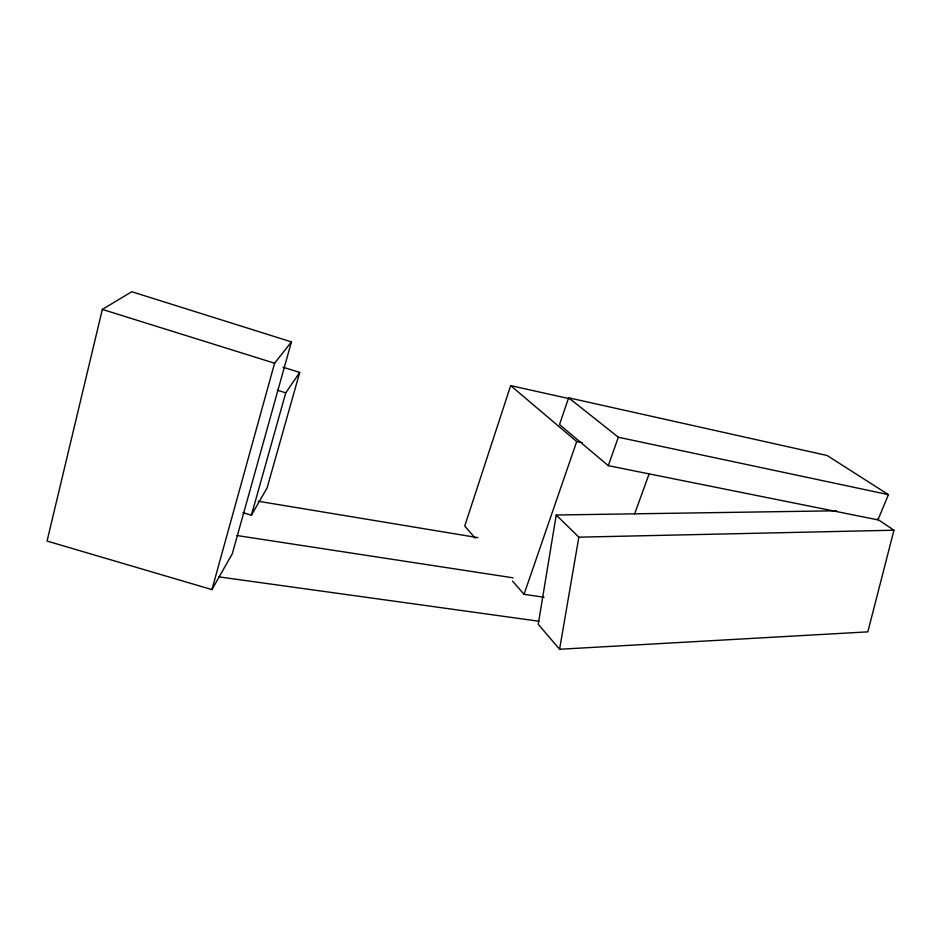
<?xml version="1.0" encoding="UTF-8"?>
<svg xmlns="http://www.w3.org/2000/svg" width="941" height="941" viewBox="0 0 941 941"><rect width="100%" height="100%" fill="white"/><g stroke="black" fill="none" stroke-linecap="round" stroke-linejoin="round"><path stroke-width="1.41" d="M836.443 510.787L556.237 515.009L538.24 624.259L559.577 649.266L867.837 631.858L893.95 530.218L877.353 519.103M559.577 649.266L578.844 537.17L556.237 515.009M102.334 309.413L47.05 541.063L211.913 589.607L232.286 553.79L291.428 341.901L131.775 291.734L102.334 309.413L274.596 363.214L291.428 341.901M211.913 589.607L274.596 363.214M242.978 512.692L251.388 515.221L285.758 392.832L299.72 372.436L283.029 367.225M299.72 372.436L267.103 487.909L251.388 515.221M569.211 398.666L510.669 385.622L464.736 526.031L475.252 538.146M568.635 397.784L559.53 424.556L608.298 465.677L877.953 519.879L888.422 494.637L827.139 455.503L568.635 397.784L618.343 437.236L888.422 494.637M544.074 597.276L524.031 594.312L576.704 441.552L510.669 385.622M608.298 465.677L618.343 437.236M634.599 513.962L648.996 474.229M578.844 537.17L893.95 530.218M218.547 576.821L538.946 621.236M237.014 535.535L513.045 577.809M258.152 501.235L477.993 537.664M576.704 441.552L582.397 442.729M277.383 390.233L285.758 392.832M512.551 581.103L524.031 594.312"/></g></svg>
